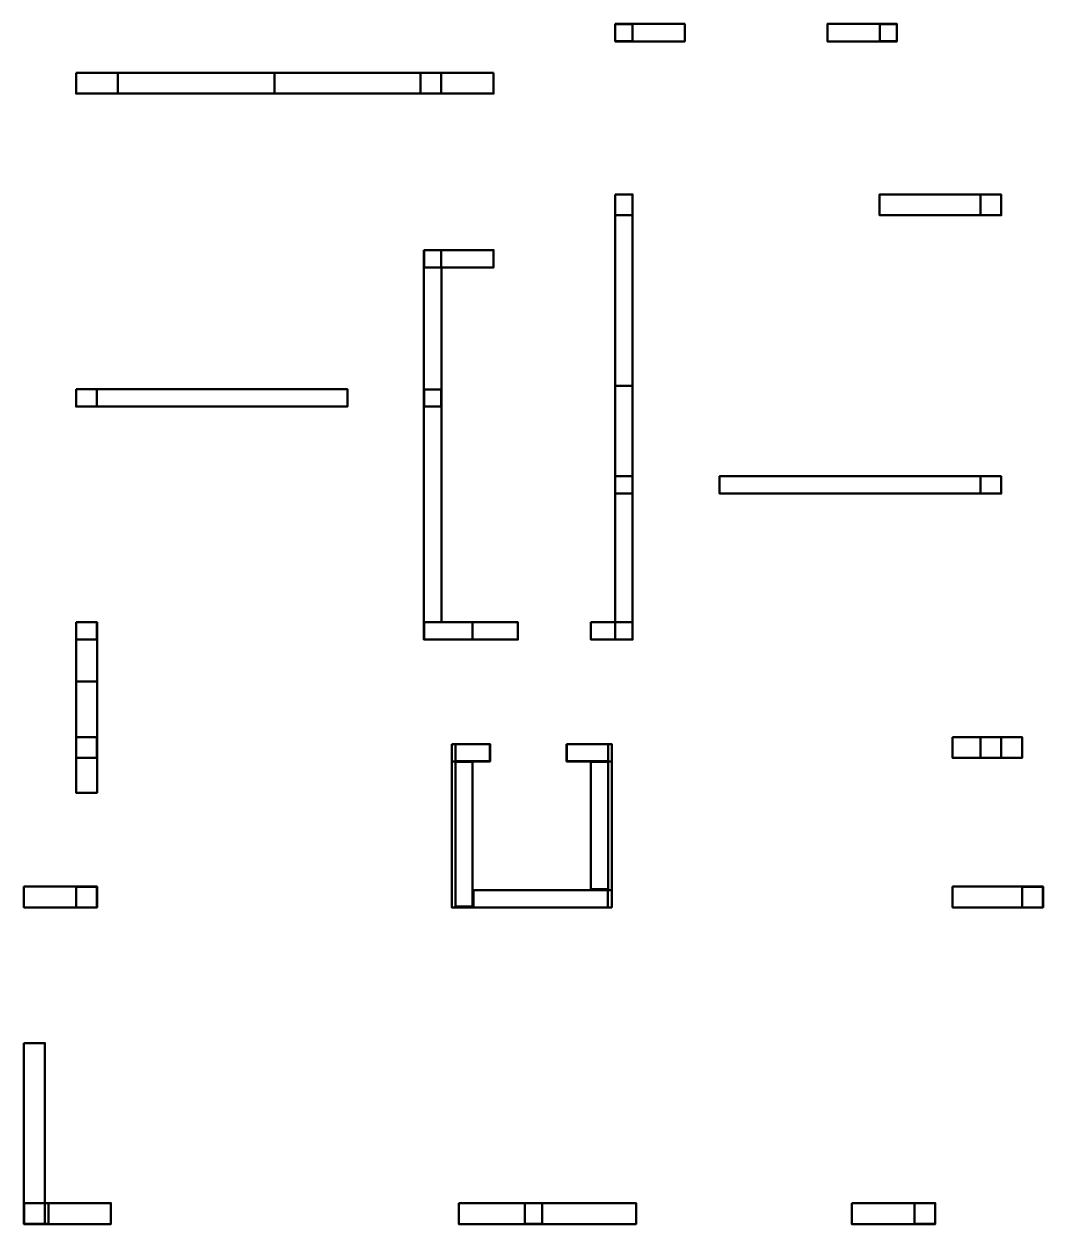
# Model space of a CAD drawing. Header units: metres. Extents: x 0 to 14.7, y 0 to 17.2.
import ezdxf

# ---------------------------------------------------------------- set-up
doc = ezdxf.new("R2010")
doc.units = ezdxf.units.M
doc.header["$LTSCALE"] = 0.02
doc.layers.add('MAX', color=40, linetype='Continuous', lineweight=50)
doc.layers.add('MIN', color=140, linetype='Continuous', lineweight=50)

msp = doc.modelspace()

# ---------------------------------------------------------------- linework, layer by layer
at = {"layer": 'MAX'}
for points in [[(8.5, 17.25), (9.5, 17.25), (9.5, 17), (8.5, 17)], [(12.55, 17.25), (11.55, 17.25), (11.55, 17), (12.55, 17)], [(0.75, 16.55), (3.6, 16.55), (3.6, 16.25), (0.75, 16.25)], [(6.75, 16.55), (3.6, 16.55), (3.6, 16.25), (6.75, 16.25)], [(8.5, 14.8), (8.75, 14.8), (8.75, 12.05), (8.5, 12.05)], [(14.05, 14.8), (12.3, 14.8), (12.3, 14.5), (14.05, 14.5)], [(5.75, 14), (6.75, 14), (6.75, 13.75), (5.75, 13.75)], [(5.75, 13.75), (6, 13.75), (6, 8.65), (5.75, 8.65)], [(0.75, 12), (4.65, 12), (4.65, 11.75), (0.75, 11.75)], [(8.5, 12.05), (8.75, 12.05), (8.75, 8.65), (8.5, 8.65)], [(14.05, 10.75), (10, 10.75), (10, 10.5), (14.05, 10.5)], [(0.75, 8.65), (1.05, 8.65), (1.05, 7.8), (0.75, 7.8)], [(5.75, 8.65), (7.1, 8.65), (7.1, 8.4), (5.75, 8.4)], [(8.15, 8.65), (8.75, 8.65), (8.75, 8.4), (8.15, 8.4)], [(0.75, 7.8), (1.05, 7.8), (1.05, 6.2), (0.75, 6.2)], [(6.15, 6.9), (6.7, 6.9), (6.7, 6.65), (6.15, 6.65)], [(7.8, 6.9), (8.45, 6.9), (8.45, 6.65), (7.8, 6.65)], [(13.35, 7), (14.35, 7), (14.35, 6.7), (13.35, 6.7)], [(6.15, 6.65), (6.45, 6.65), (6.45, 4.55), (6.15, 4.55)], [(8.15, 6.65), (8.45, 6.65), (8.45, 4.8), (8.15, 4.8)], [(0, 4.85), (1.05, 4.85), (1.05, 4.55), (0, 4.55)], [(13.35, 4.85), (14.65, 4.85), (14.65, 4.55), (13.35, 4.55)], [(6.45, 4.8), (8.45, 4.8), (8.45, 4.55), (6.45, 4.55)], [(0, 2.6), (0.3, 2.6), (0.3, 0), (0, 0)], [(0.3, 0.3), (1.25, 0.3), (1.25, 0), (0.3, 0)], [(6.25, 0.3), (8.8, 0.3), (8.8, 0), (6.25, 0)], [(11.9, 0.3), (13.1, 0.3), (13.1, 0), (11.9, 0)]]:
    msp.add_lwpolyline(points, close=True, dxfattribs=at)
at = {"layer": 'MIN'}
for points in [[(8.501, 17.249), (8.749, 17.249), (8.749, 17.001), (8.501, 17.001)], [(12.302, 17.249), (12.549, 17.249), (12.549, 17.001), (12.302, 17.001)], [(0.752, 16.549), (1.347, 16.549), (1.347, 16.252), (0.752, 16.252)], [(5.701, 16.549), (5.998, 16.549), (5.998, 16.252), (5.701, 16.252)], [(8.501, 14.798), (8.749, 14.798), (8.749, 14.501), (8.501, 14.501)], [(13.752, 14.798), (14.049, 14.798), (14.049, 14.501), (13.752, 14.501)], [(5.751, 13.999), (5.999, 13.999), (5.999, 13.751), (5.751, 13.751)], [(0.752, 11.999), (1.049, 11.999), (1.049, 11.751), (0.752, 11.751)], [(5.751, 11.998), (5.999, 11.998), (5.999, 11.751), (5.751, 11.751)], [(8.501, 10.749), (8.749, 10.749), (8.749, 10.501), (8.501, 10.501)], [(13.751, 10.749), (14.048, 10.749), (14.048, 10.502), (13.751, 10.502)], [(0.751, 8.649), (1.048, 8.649), (1.048, 8.401), (0.751, 8.401)], [(5.753, 8.649), (6.446, 8.649), (6.446, 8.401), (5.753, 8.401)], [(8.501, 8.649), (8.748, 8.649), (8.748, 8.402), (8.501, 8.402)], [(0.752, 6.997), (1.046, 6.997), (1.046, 6.703), (0.752, 6.703)], [(13.751, 6.998), (14.048, 6.998), (14.048, 6.701), (13.751, 6.701)], [(6.204, 6.898), (6.699, 6.898), (6.699, 6.651), (6.204, 6.651)], [(7.803, 6.899), (8.397, 6.899), (8.397, 6.652), (7.803, 6.652)], [(6.202, 6.643), (6.449, 6.643), (6.449, 4.564), (6.202, 4.564)], [(8.151, 6.645), (8.399, 6.645), (8.399, 4.813), (8.151, 4.813)], [(0.751, 4.848), (1.048, 4.848), (1.048, 4.551), (0.751, 4.551)], [(14.351, 4.848), (14.648, 4.848), (14.648, 4.551), (14.351, 4.551)], [(6.461, 4.799), (8.392, 4.799), (8.392, 4.551), (6.461, 4.551)], [(0.002, 0.299), (0.299, 0.299), (0.299, 0.002), (0.002, 0.002)], [(0.3, 0.298), (0.35, 0.298), (0.35, 0.001), (0.3, 0.001)], [(7.202, 0.298), (7.449, 0.298), (7.449, 0.001), (7.202, 0.001)], [(12.802, 0.298), (13.099, 0.298), (13.099, 0.001), (12.802, 0.001)]]:
    msp.add_lwpolyline(points, close=True, dxfattribs=at)

doc.saveas('drawing.dxf')
